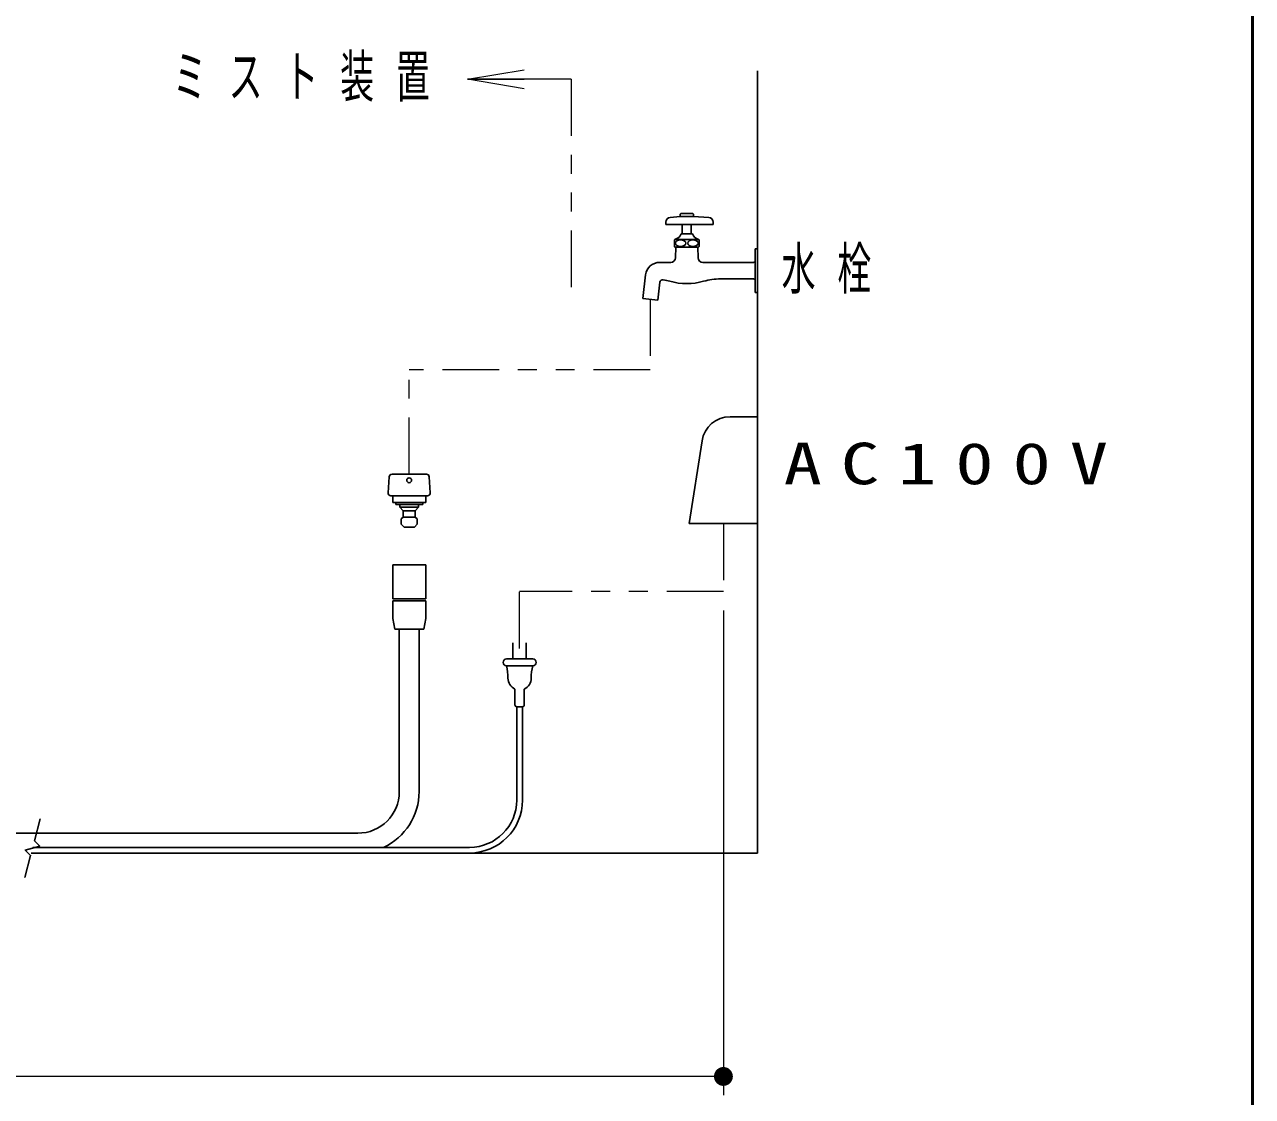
# Model space of a CAD drawing. Units: millimetres on the paper. Extents: x -385 to 420, y 0 to 267.
# Drawn here: x 355 to 420, y 28.5 to 85.2 of the extents above; entities that cross this region are included whole.
import ezdxf

# ---------------------------------------------------------------- set-up
doc = ezdxf.new("R2010")
doc.units = ezdxf.units.MM
doc.linetypes.add('USER3', pattern=[8, 3, -1, 1, -1, 1, -1])
doc.layers.add('1_20', color=7, linetype='Continuous', lineweight=25)
doc.layers.add('A3図枠', color=7, linetype='Continuous', lineweight=13)
doc.styles.add('ＭＳ ゴシック', font='')
doc.styles.get('ＭＳ ゴシック').set_extended_font_data('MS Gothic')

# ---------------------------------------------------------------- blocks, each defined once
blk = doc.blocks.new('open_arrow')
at = {"color": 0, "linetype": 'Continuous', "lineweight": -2}
blk.add_lwpolyline([(7.5, 1.25), (0, 0), (7.5, -1.25)], dxfattribs=at)
blk = doc.blocks.new('filled_dot')
at = {"color": 0, "linetype": 'Continuous', "lineweight": -2, "const_width": 1.25}
blk.add_lwpolyline([(-0.625, 0, 1), (0.625, 0, 1)], format="xyb", close=True, dxfattribs=at)

msp = doc.modelspace()

# ---------------------------------------------------------------- linework, layer by layer
at = {"layer": '1_20', "lineweight": 13}
for p, q in [((378.455, 82.328), (381.455, 82.828)), ((381.455, 81.828), (378.455, 82.328)), ((378.455, 82.328), (381.455, 82.328)), ((383.954, 82.328), (378.455, 82.328)), ((392.003, 54.201), (392.003, 28.528)), ((392.003, 29.528), (292.141, 29.528))]:
    msp.add_line(p, q, dxfattribs=at)
at = {"layer": '1_20'}
for p, q in [((393.814, 41.358), (393.814, 82.776)), ((388.964, 74.768), (388.964, 74.645)), ((389.714, 75.07), (389.189, 75.017)), ((389.764, 75.22), (389.714, 75.191)), ((389.714, 75.191), (389.714, 75.07)), ((389.714, 75.07), (390.414, 75.07)), ((389.764, 75.22), (390.364, 75.22)), ((390.364, 75.22), (390.414, 75.191)), ((390.414, 75.191), (390.414, 75.07)), ((390.414, 75.069), (391.232, 75.011)), ((391.464, 74.762), (391.464, 74.645)), ((388.964, 74.645), (391.464, 74.645)), ((389.764, 74.145), (390.364, 74.145)), ((389.826, 74.645), (389.826, 74.145)), ((390.301, 74.645), (390.301, 74.145)), ((389.439, 73.845), (389.414, 73.82)), ((389.414, 73.82), (389.414, 73.47)), ((389.414, 73.47), (389.439, 73.445)), ((389.439, 73.845), (390.689, 73.845)), ((389.439, 73.445), (390.689, 73.445)), ((389.464, 72.873), (389.484, 73.445)), ((390.664, 72.873), (390.644, 73.445)), ((390.714, 73.82), (390.689, 73.845)), ((390.689, 73.445), (390.714, 73.47)), ((390.714, 73.82), (390.714, 73.47)), ((393.689, 73.345), (393.814, 73.345)), ((393.689, 73.345), (393.689, 71.045)), ((393.814, 73.345), (393.814, 71.045)), ((388.628, 72.632), (389.214, 72.632)), ((390.914, 72.632), (393.589, 72.632)), ((387.731, 70.727), (387.884, 71.974)), ((388.525, 70.629), (388.642, 71.583)), ((391.849, 71.757), (393.589, 71.757)), ((393.689, 71.045), (393.814, 71.045)), ((387.731, 70.727), (388.525, 70.629)), ((392.354, 64.458), (393.814, 64.458)), ((390.191, 58.806), (390.871, 63.188)), ((390.191, 58.806), (393.814, 58.806)), ((374.85, 44.608), (374.85, 53.22)), ((375.9, 44.608), (375.9, 53.22)), ((381.067, 47.882), (381.067, 44.158)), ((381.367, 47.882), (381.367, 44.158)), ((361.127, 42.408), (335.703, 42.408)), ((372.65, 42.408), (355.641, 42.408)), ((378.567, 41.658), (355.449, 41.658)), ((355.372, 41.358), (393.814, 41.358))]:
    msp.add_line(p, q, dxfattribs=at)
at = {"layer": '1_20', "linetype": 'USER3', "lineweight": 13}
for p, q in [((383.954, 82.328), (383.954, 70.492)), ((388.128, 70.678), (388.128, 66.947)), ((375.375, 61.419), (375.375, 66.947)), ((388.128, 66.947), (375.375, 66.947)), ((392.003, 58.806), (392.003, 55.201)), ((381.217, 52.189), (381.217, 55.201)), ((392.003, 55.201), (381.217, 55.201))]:
    msp.add_line(p, q, dxfattribs=at)
at = {"layer": '1_20', "color": 131}
for p, q in [((374.26, 60.432), (374.315, 61.278)), ((376.285, 61.419), (374.465, 61.419)), ((376.49, 60.432), (376.435, 61.278)), ((374.41, 60.273), (376.34, 60.273)), ((374.5, 60.273), (374.5, 59.919)), ((376.25, 59.919), (374.5, 59.919)), ((374.662, 59.819), (374.662, 59.919)), ((376.088, 59.819), (374.662, 59.819)), ((374.875, 59.819), (374.875, 59.669)), ((375.875, 59.819), (375.875, 59.669)), ((376.088, 59.819), (376.088, 59.919)), ((376.25, 60.273), (376.25, 59.919)), ((375.875, 59.669), (374.875, 59.669)), ((374.875, 59.669), (375.061, 59.482)), ((374.95, 59.048), (375.061, 59.145)), ((375.689, 59.482), (375.061, 59.482)), ((375.061, 59.482), (375.061, 59.145)), ((375.689, 59.145), (375.061, 59.145)), ((375.875, 59.669), (375.689, 59.482)), ((375.689, 59.482), (375.689, 59.145)), ((375.8, 59.048), (375.689, 59.145)), ((374.95, 59.048), (374.95, 58.769)), ((375.1, 58.619), (374.95, 58.769)), ((375.65, 58.619), (375.1, 58.619)), ((375.65, 58.619), (375.8, 58.769)), ((375.8, 59.048), (375.8, 58.769)), ((374.5, 56.62), (374.5, 54.82)), ((376.25, 56.62), (374.5, 56.62)), ((376.25, 56.62), (376.25, 54.82)), ((376.25, 54.82), (374.5, 54.82)), ((374.5, 54.72), (374.5, 53.777)), ((376.25, 54.72), (374.5, 54.72)), ((376.25, 54.72), (376.25, 53.777)), ((374.5, 53.777), (374.609, 53.22)), ((376.25, 53.777), (376.141, 53.22)), ((376.141, 53.22), (374.609, 53.22))]:
    msp.add_line(p, q, dxfattribs=at)
at = {"layer": '1_20', "color": 190}
for p, q in [((380.867, 51.637), (380.867, 52.487)), ((381.567, 51.637), (381.567, 52.487)), ((381.91, 51.637), (380.524, 51.637)), ((381.91, 51.273), (380.524, 51.273)), ((380.967, 49.204), (380.967, 50.041)), ((381.467, 49.204), (381.467, 50.041)), ((381.067, 47.882), (381.067, 49.104)), ((381.367, 49.104), (381.067, 49.104)), ((381.367, 47.882), (381.367, 49.104))]:
    msp.add_line(p, q, dxfattribs=at)
at = {"layer": '1_20'}
msp.add_lwpolyline([(355.041, 40.067), (355.34, 41.233), (355.054, 41.513), (355.825, 41.729), (355.539, 42.008), (355.838, 43.175)], dxfattribs=at)
at = {"layer": '1_20', "color": 131}
msp.add_circle((375.375, 61.096), 0.128, dxfattribs=at)
at = {"layer": '1_20'}
for centre, radius, start, end in [((389.214, 74.768), 0.25, 95.71075, 180), ((391.214, 74.762), 0.25, 0.00004, 85.91447), ((389.285, 74.338), 0.517, 287.37867, 338.04016), ((390.843, 74.338), 0.517, 201.95986, 252.62136), ((389.214, 72.882), 0.25, 270.00003, 357.99999), ((390.914, 72.882), 0.25, 182.00003, 270.00004), ((388.628, 71.882), 0.75, 90.00002, 173.00001), ((393.589, 72.732), 0.1, 270.00005, 0.00004), ((388.791, 71.564), 0.15, 80.49105, 173.00018), ((388.279, 68.507), 3.25, 74.05766, 80.49115), ((390.064, 74.757), 3.25, 254.05764, 285.94241), ((391.849, 68.507), 3.25, 90.00002, 105.94242), ((393.589, 71.657), 0.1, 0.00004, 90.00002), ((392.354, 62.958), 1.5, 90, 171.17962), ((372.65, 44.608), 2.2, 270, 0), ((372.65, 44.608), 3.25, 294.81163, 0), ((378.567, 44.158), 2.5, 270, 0), ((378.567, 44.158), 2.8, 270, 0)]:
    msp.add_arc(centre, radius, start, end, dxfattribs=at)
at = {"layer": '1_20', "color": 131}
for centre, start, end in [((374.465, 61.269), 90, 176.28868), ((376.285, 61.269), 3.71132, 90), ((374.41, 60.423), 176.28868, 270), ((376.34, 60.423), 270, 3.71132)]:
    msp.add_arc(centre, 0.15, start, end, dxfattribs=at)
at = {"layer": '1_20', "color": 190}
for centre, radius, start, end in [((380.524, 51.455), 0.182, 90, 270), ((381.91, 51.455), 0.182, 270, 90), ((377.67, 50.602), 2.932, 0.21583, 13.22771), ((384.764, 50.602), 2.932, 166.77229, 179.78417), ((381.236, 50.615), 0.634, 180.21583, 244.91351), ((381.198, 50.615), 0.634, 295.08649, 359.78417), ((381.067, 49.204), 0.1, 180, 270), ((381.367, 49.204), 0.1, 270, 0)]:
    msp.add_arc(centre, radius, start, end, dxfattribs=at)
at = {"layer": '1_20'}
for centre, major_axis in [((389.739, 73.645), (0.275, 0)), ((390.389, 73.645), (-0.275, 0))]:
    msp.add_ellipse(centre, major_axis=major_axis, ratio=0.636341, dxfattribs=at)
at = {"layer": 'A3図枠', "lineweight": 50}
msp.add_line((420, 0), (420, 267), dxfattribs=at)

# ---------------------------------------------------------------- block references
at = {"layer": '1_20', "lineweight": 13, "rotation": 180}
for name, p, xscale, yscale in [('open_arrow', (383.954, 82.328), 0.001, 0.001), ('filled_dot', (392.003, 29.528), 0.4, 0.4)]:
    msp.add_blockref(name, p, dxfattribs=dict(at, xscale=xscale, yscale=yscale))

# ---------------------------------------------------------------- texts
at = {"layer": '1_20', "char_height": 2.199, "attachment_point": 4, "style": 'ＭＳ ゴシック'}
for s, insert in [('\\T1.64;\\W0.6;ミスト装置', (362.864, 82.363)), ('\\T1.64;\\W0.6;水栓', (395.081, 72.195)), ('\\T1.5;\\W1.35;AC100V', (395.192, 61.966))]:
    msp.add_mtext(s, dxfattribs=dict(at, insert=insert))

doc.saveas('drawing.dxf')
